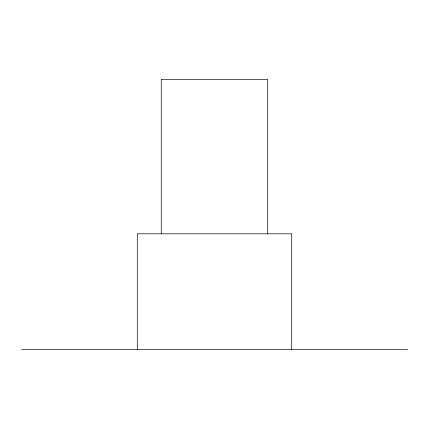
<?xml version="1.0" encoding="UTF-8"?>
<svg xmlns="http://www.w3.org/2000/svg" width="429" height="429" viewBox="0 0 429 429"><rect width="100%" height="100%" fill="white"/><g stroke="black" fill="none" stroke-linecap="round" stroke-linejoin="round"><path stroke-width="0.64" d="M21.45 349.635L407.55 349.635M291.72 349.635L291.72 233.805L137.28 233.805L137.28 349.635M267.739 233.805L267.739 79.365L161.261 79.365L161.261 233.805"/></g></svg>
